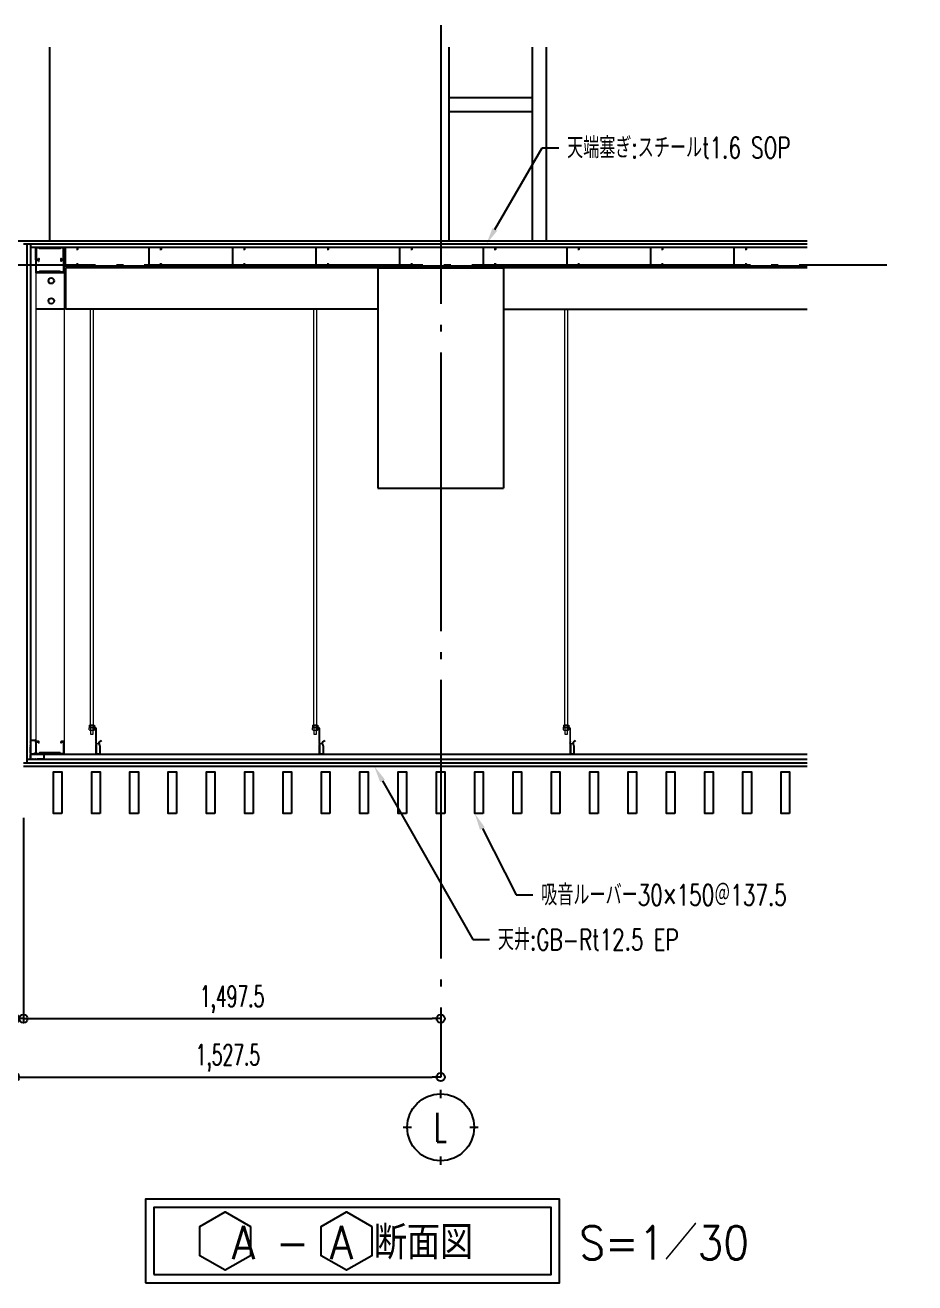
# Model space of a CAD drawing. Header units: millimetres. Extents: x -67913 to 128525, y -54442 to 63422.
# Drawn here: x -47434 to -44241, y -47344 to -42830 of the extents above; entities that cross this region are included whole.
import ezdxf
from ezdxf import colors
from ezdxf.entities.mleader import LeaderData, LeaderLine
from ezdxf.enums import TextEntityAlignment as Align
from ezdxf.math import Vec2, Vec3

# ---------------------------------------------------------------- set-up
doc = ezdxf.new("R2010")
doc.units = ezdxf.units.MM
doc.header["$LTSCALE"] = 500
doc.header["$PDMODE"] = 35
doc.linetypes.add('AXIS', pattern=[2.35, 2, -0.15, 0.05, -0.15])
doc.layers.get('0').update_dxf_attribs({"plot": 0})
for name, color, linetype in [('001Waku', 7, 'Continuous'), ('020KijnSn', 1, 'AXIS'), ('040KijunF', 7, 'Continuous'), ('150RcSee5', 4, 'Continuous'), ('180RcSp5', 8, 'Continuous'), ('190Moji5', 8, 'Continuous'), ('220Kabe9', 7, 'Continuous'), ('230Kaik', 7, 'Continuous'), ('240Stj9', 2, 'Continuous'), ('350Kigu', 4, 'Continuous'), ('詳細5', 6, 'Continuous')]:
    doc.layers.add(name, color=color, linetype=linetype)
doc.styles.add('Annotative', font='simplex.shx', dxfattribs={"width": 0.7, "bigfont": 'extfont2.shx'})
doc.styles.add('Dim', font='simplex.shx', dxfattribs={"width": 0.6, "bigfont": 'extfont2.shx'})
doc.styles.get("Standard").update_dxf_attribs({"font": 'simplex.shx', "width": 0.7, "bigfont": 'extfont2.shx'})
doc.dimstyles.new('PRO1-30', dxfattribs={"dimscale": 30, "dimtxt": 2.5, "dimasz": 1, "dimexe": 0.5, "dimexo": 0.5, "dimgap": 0.8, "dimtad": 1, "dimdec": 3, "dimdsep": 46, "dimlunit": 6, "dimtxsty": 'Dim', "dimblk": 'ORIGIN', "dimcen": 0, "dimadec": 3, "dimazin": 2, "dimtfac": 1, "dimtdec": 3, "dimtix": 1, "dimtmove": 2, "dimatfit": 3, "dimldrblk": 'ORIGIN', "dimfxl": 1, "dimarcsym": 0})

# ---------------------------------------------------------------- blocks, each defined once
blk = doc.blocks.new('通り芯記号')
at = {"layer": '040KijunF'}
for p, q in [((0, 3.5), (0, 4.5)), ((-4.5, 0), (-3.5, 0)), ((3.5, 0), (4.5, 0)), ((0, -4.5), (0, -3.5))]:
    blk.add_line(p, q, dxfattribs=at)
blk.add_circle((0, 0), 4, dxfattribs=at)
at = {"layer": '040KijunF', "width": 0.6}
blk.add_attdef('通り芯符号', text='', height=3.5, dxfattribs=at).set_placement((0, 0), align=Align.MIDDLE)
blk = doc.blocks.new('*U547')
at = {"color": 7, "linetype": 'ByBlock', "lineweight": -2}
blk.add_lwpolyline([(-27.5, 39), (-27.5, 44), (-32.5, 44), (-32.5, -1), (32.5, -1), (32.5, 44), (27.5, 44), (27.5, 39)], dxfattribs=at)
blk = doc.blocks.new('_Origin')
at = {"color": 0, "linetype": 'ByBlock', "lineweight": -2}
blk.add_line((0, 0), (-1, 0), dxfattribs=at)
blk.add_circle((0, 0), 0.5, dxfattribs=at)
blk = doc.blocks.new('*D569')
at = {"layer": '180RcSp5', "color": 0, "lineweight": -2, "transparency": 16777216}
for p, q in [((-47470.1, -45675.2), (-47470.1, -46620.8)), ((-47440.1, -46605.8), (-45972.6, -46605.8))]:
    blk.add_line(p, q, dxfattribs=at)
at = {"layer": 'Defpoints', "color": 0, "transparency": 16777216}
for p in [(-47470.1, -45660.2), (-45942.6, -46605.8), (-45942.6, -46605.8)]:
    blk.add_point(p, dxfattribs=at)
at = {"layer": '180RcSp5', "color": 0, "lineweight": -2, "transparency": 16777216, "xscale": 30, "yscale": 30, "zscale": 30, "rotation": 180}
blk.add_blockref('_Origin', (-47470.1, -46605.8), dxfattribs=at)
at = {"layer": '180RcSp5', "color": 0, "lineweight": -2, "transparency": 16777216, "xscale": 30, "yscale": 30, "zscale": 30}
blk.add_blockref('_Origin', (-45942.6, -46605.8), dxfattribs=at)
at = {"layer": '180RcSp5', "color": 0, "transparency": 16777216, "insert": (-46706.4, -46537.2), "char_height": 75, "attachment_point": 5, "style": 'Dim'}
blk.add_mtext('1,527.5', dxfattribs=at)
blk = doc.blocks.new('*D570')
at = {"layer": '180RcSp5', "color": 0, "lineweight": -2, "transparency": 16777216}
for p, q in [((-47440.1, -45675.2), (-47440.1, -46410.8)), ((-47410.1, -46395.8), (-45972.6, -46395.8))]:
    blk.add_line(p, q, dxfattribs=at)
at = {"layer": 'Defpoints', "color": 0, "transparency": 16777216}
for p in [(-47440.1, -45660.2), (-45942.6, -46395.8), (-45942.6, -46395.8)]:
    blk.add_point(p, dxfattribs=at)
at = {"layer": '180RcSp5', "color": 0, "lineweight": -2, "transparency": 16777216, "xscale": 30, "yscale": 30, "zscale": 30, "rotation": 180}
blk.add_blockref('_Origin', (-47440.1, -46395.8), dxfattribs=at)
at = {"layer": '180RcSp5', "color": 0, "lineweight": -2, "transparency": 16777216, "xscale": 30, "yscale": 30, "zscale": 30}
blk.add_blockref('_Origin', (-45942.6, -46395.8), dxfattribs=at)
at = {"layer": '180RcSp5', "color": 0, "transparency": 16777216, "insert": (-46691.4, -46327.2), "char_height": 75, "attachment_point": 5, "style": 'Dim'}
blk.add_mtext('1,497.5', dxfattribs=at)
blk = doc.blocks.new('*D571')
at = {"layer": '180RcSp5', "color": 0, "lineweight": -2, "transparency": 16777216}
for p, q in [((-47470.1, -45675.2), (-47470.1, -46410.8)), ((-47440.1, -45675.2), (-47440.1, -46410.8)), ((-47500.1, -46395.8), (-47530.1, -46395.8)), ((-47440.1, -46395.8), (-47470.1, -46395.8)), ((-47410.1, -46395.8), (-47380.1, -46395.8))]:
    blk.add_line(p, q, dxfattribs=at)
at = {"layer": 'Defpoints', "color": 0, "transparency": 16777216}
for p in [(-47470.1, -45660.2), (-47440.1, -45660.2), (-47470.1, -46395.8)]:
    blk.add_point(p, dxfattribs=at)
at = {"layer": '180RcSp5', "color": 0, "lineweight": -2, "transparency": 16777216, "xscale": 30, "yscale": 30, "zscale": 30}
blk.add_blockref('_Origin', (-47470.1, -46395.8), dxfattribs=at)
at = {"layer": '180RcSp5', "color": 0, "lineweight": -2, "transparency": 16777216, "xscale": 30, "yscale": 30, "zscale": 30, "rotation": 180}
blk.add_blockref('_Origin', (-47440.1, -46395.8), dxfattribs=at)
at = {"layer": '180RcSp5', "color": 0, "transparency": 16777216, "insert": (-47527.2, -46334.3), "char_height": 75, "attachment_point": 5, "style": 'Dim'}
blk.add_mtext('30', dxfattribs=at)

msp = doc.modelspace()

# ---------------------------------------------------------------- linework, layer by layer
at = {"layer": '001Waku', "ltscale": 0.008}
for points in [[(-47001.5113, -47344.0569), (-45516.5113, -47344.0569), (-45516.5113, -47044.0569), (-47001.5113, -47044.0569)], [(-46971.5113, -47314.0569), (-45546.5113, -47314.0569), (-45546.5113, -47074.0569), (-46971.5113, -47074.0569)], [(-46624.5695, -47141.5569), (-46624.5695, -47246.5569), (-46715.5021, -47299.0569), (-46806.4348, -47246.5569), (-46806.4348, -47141.5569), (-46715.5021, -47089.0569)], [(-46189.1616, -47141.5569), (-46189.1616, -47246.5569), (-46280.0942, -47299.0569), (-46371.0269, -47246.5569), (-46371.0269, -47141.5569), (-46280.0942, -47089.0569)]]:
    msp.add_lwpolyline(points, close=True, dxfattribs=at)
at = {"layer": '020KijnSn'}
for p, q in [((-45942.6433, -42830.2784), (-45942.6433, -46605.842)), ((-49356.1803, -43690.1659), (-44341.8246, -43690.1659))]:
    msp.add_line(p, q, dxfattribs=at)
at = {"layer": '150RcSee5'}
for p, q in [((-47288.1433, -43850.1659), (-47288.1433, -43700.1659)), ((-46167.6433, -43701.1659), (-47288.1433, -43701.1659)), ((-46167.6433, -43700.1659), (-46167.6433, -44492.2684)), ((-46167.6433, -43701.1659), (-45717.6433, -43701.1659)), ((-45717.6433, -43700.1659), (-45717.6433, -44492.2684)), ((-45717.6433, -43700.1659), (-44627.4677, -43700.1659)), ((-46167.6433, -43850.1659), (-47288.1433, -43850.1659)), ((-45717.6433, -43850.1659), (-44627.4677, -43850.1659)), ((-46167.6433, -44492.2684), (-45717.6433, -44492.2684))]:
    msp.add_line(p, q, dxfattribs=at)
at = {"layer": '220Kabe9'}
for p, q in [((-47440.1433, -43615.1659), (-44627.4677, -43615.1659)), ((-47440.1433, -45490.1659), (-44627.4677, -45490.1659))]:
    msp.add_line(p, q, dxfattribs=at)
at = {"layer": '220Kabe9', "color": 6}
for p, q in [((-47427.6433, -43615.1659), (-47427.6433, -45477.6659)), ((-47415.1433, -43615.1659), (-47415.1433, -45465.1659)), ((-47415.1433, -43627.6659), (-44627.4677, -43627.6659)), ((-44627.4677, -43694.6659), (-47290.1433, -43694.6659)), ((-47415.1433, -45446.1659), (-44627.4677, -45446.1659)), ((-47440.1433, -45477.6659), (-44627.4677, -45477.6659)), ((-47427.6433, -45465.1659), (-44627.4677, -45465.1659))]:
    msp.add_line(p, q, dxfattribs=at)
at = {"layer": '230Kaik', "color": 5}
for p, q in [((-47345.1433, -43605.1659), (-47345.1433, -42909.0402)), ((-45912.6433, -43605.1659), (-45912.6433, -42909.0402)), ((-45612.6433, -43605.1659), (-45612.6433, -42909.0402)), ((-45562.6433, -43605.1659), (-45562.6433, -42909.0402)), ((-45912.6433, -43090.1659), (-45612.6433, -43090.1659)), ((-45912.6433, -43140.1659), (-45612.6433, -43140.1659)), ((-44627.4677, -43605.1659), (-48431.8938, -43605.1659))]:
    msp.add_line(p, q, dxfattribs=at)
at = {"layer": '350Kigu', "color": 7}
for points in [[(-47302.6433, -45660.1659), (-47332.6433, -45660.1659), (-47332.6433, -45510.1659), (-47302.6433, -45510.1659)], [(-47165.1433, -45660.1659), (-47195.1433, -45660.1659), (-47195.1433, -45510.1659), (-47165.1433, -45510.1659)], [(-47027.6433, -45660.1659), (-47057.6433, -45660.1659), (-47057.6433, -45510.1659), (-47027.6433, -45510.1659)], [(-46890.1433, -45660.1659), (-46920.1433, -45660.1659), (-46920.1433, -45510.1659), (-46890.1433, -45510.1659)], [(-46752.6433, -45660.1659), (-46782.6433, -45660.1659), (-46782.6433, -45510.1659), (-46752.6433, -45510.1659)], [(-46615.1433, -45660.1659), (-46645.1433, -45660.1659), (-46645.1433, -45510.1659), (-46615.1433, -45510.1659)], [(-46477.6433, -45660.1659), (-46507.6433, -45660.1659), (-46507.6433, -45510.1659), (-46477.6433, -45510.1659)], [(-46340.1433, -45660.1659), (-46370.1433, -45660.1659), (-46370.1433, -45510.1659), (-46340.1433, -45510.1659)], [(-46202.6433, -45660.1659), (-46232.6433, -45660.1659), (-46232.6433, -45510.1659), (-46202.6433, -45510.1659)], [(-46065.1433, -45660.1659), (-46095.1433, -45660.1659), (-46095.1433, -45510.1659), (-46065.1433, -45510.1659)], [(-45927.6433, -45660.1659), (-45957.6433, -45660.1659), (-45957.6433, -45510.1659), (-45927.6433, -45510.1659)], [(-45790.1433, -45660.1659), (-45820.1433, -45660.1659), (-45820.1433, -45510.1659), (-45790.1433, -45510.1659)], [(-45652.6433, -45660.1659), (-45682.6433, -45660.1659), (-45682.6433, -45510.1659), (-45652.6433, -45510.1659)], [(-45515.1433, -45660.1659), (-45545.1433, -45660.1659), (-45545.1433, -45510.1659), (-45515.1433, -45510.1659)], [(-45377.6433, -45660.1659), (-45407.6433, -45660.1659), (-45407.6433, -45510.1659), (-45377.6433, -45510.1659)], [(-45240.1433, -45660.1659), (-45270.1433, -45660.1659), (-45270.1433, -45510.1659), (-45240.1433, -45510.1659)], [(-45102.6433, -45660.1659), (-45132.6433, -45660.1659), (-45132.6433, -45510.1659), (-45102.6433, -45510.1659)], [(-44965.1433, -45660.1659), (-44995.1433, -45660.1659), (-44995.1433, -45510.1659), (-44965.1433, -45510.1659)], [(-44827.6433, -45660.1659), (-44857.6433, -45660.1659), (-44857.6433, -45510.1659), (-44827.6433, -45510.1659)], [(-44690.1433, -45660.1659), (-44720.1433, -45660.1659), (-44720.1433, -45510.1659), (-44690.1433, -45510.1659)]]:
    msp.add_lwpolyline(points, close=True, dxfattribs=at)
at = {"layer": '詳細5'}
for p, q in [((-47396.1433, -43717.6666), (-47290.143, -43717.6666)), ((-47290.143, -43850.1659), (-47396.1433, -43850.1659))]:
    msp.add_line(p, q, dxfattribs=at)
at = {"layer": '詳細5', "lineweight": 13}
for p, q in [((-47198.8934, -45342.1659), (-47198.8934, -43850.1659)), ((-47189.3934, -43850.1659), (-47189.3934, -45342.1659)), ((-46397.3933, -45342.1659), (-46397.3933, -43850.1659)), ((-46387.8933, -43850.1659), (-46387.8933, -45342.1659)), ((-45497.3933, -45342.1659), (-45497.3933, -43850.1659)), ((-45487.8933, -43850.1659), (-45487.8933, -45342.1659)), ((-47204.1434, -45350.1659), (-47204.1434, -45352.1659)), ((-47182.6434, -45350.1659), (-47204.1434, -45350.1659)), ((-47182.6434, -45352.1659), (-47204.1434, -45352.1659)), ((-47203.6434, -45342.9809), (-47202.2319, -45342.1659)), ((-47203.6434, -45342.9809), (-47203.6434, -45350.1659)), ((-47203.6434, -45359.3509), (-47203.6434, -45352.1659)), ((-47203.6434, -45359.3509), (-47202.2319, -45360.1659)), ((-47202.2319, -45342.1659), (-47186.055, -45342.1659)), ((-47202.2319, -45360.1659), (-47186.055, -45360.1659)), ((-47198.8934, -45350.1659), (-47198.8934, -45342.9809)), ((-47198.8934, -45352.1659), (-47198.8934, -45359.3509)), ((-47198.8934, -45360.1659), (-47198.8934, -45375.1659)), ((-47189.3934, -45342.9809), (-47189.3934, -45350.1659)), ((-47189.3934, -45359.3509), (-47189.3934, -45352.1659)), ((-47189.3934, -45375.1659), (-47189.3934, -45360.1659)), ((-47186.055, -45342.1659), (-47184.6434, -45342.9809)), ((-47186.055, -45360.1659), (-47184.6434, -45359.3509)), ((-47184.6434, -45342.9809), (-47184.6434, -45350.1659)), ((-47184.6434, -45359.3509), (-47184.6434, -45352.1659)), ((-47181.1434, -45353.6659), (-47181.1434, -45399.6659)), ((-47179.1434, -45353.6659), (-47179.1434, -45399.6659)), ((-46402.6433, -45350.1659), (-46402.6433, -45352.1659)), ((-46381.1433, -45350.1659), (-46402.6433, -45350.1659)), ((-46381.1433, -45352.1659), (-46402.6433, -45352.1659)), ((-46402.1433, -45342.9809), (-46400.7317, -45342.1659)), ((-46402.1433, -45342.9809), (-46402.1433, -45350.1659)), ((-46402.1433, -45359.3509), (-46402.1433, -45352.1659)), ((-46402.1433, -45359.3509), (-46400.7317, -45360.1659)), ((-46400.7317, -45342.1659), (-46384.5549, -45342.1659)), ((-46400.7317, -45360.1659), (-46384.5549, -45360.1659)), ((-46397.3933, -45350.1659), (-46397.3933, -45342.9809)), ((-46397.3933, -45352.1659), (-46397.3933, -45359.3509)), ((-46397.3933, -45360.1659), (-46397.3933, -45375.1659)), ((-46387.8933, -45342.9809), (-46387.8933, -45350.1659)), ((-46387.8933, -45359.3509), (-46387.8933, -45352.1659)), ((-46387.8933, -45375.1659), (-46387.8933, -45360.1659)), ((-46384.5549, -45342.1659), (-46383.1433, -45342.9809)), ((-46384.5549, -45360.1659), (-46383.1433, -45359.3509)), ((-46383.1433, -45342.9809), (-46383.1433, -45350.1659)), ((-46383.1433, -45359.3509), (-46383.1433, -45352.1659)), ((-46379.6433, -45353.6659), (-46379.6433, -45399.6659)), ((-46377.6433, -45353.6659), (-46377.6433, -45399.6659)), ((-45502.6433, -45350.1659), (-45502.6433, -45352.1659)), ((-45481.1433, -45350.1659), (-45502.6433, -45350.1659)), ((-45481.1433, -45352.1659), (-45502.6433, -45352.1659)), ((-45502.1433, -45342.9809), (-45500.7317, -45342.1659)), ((-45502.1433, -45342.9809), (-45502.1433, -45350.1659)), ((-45502.1433, -45359.3509), (-45502.1433, -45352.1659)), ((-45502.1433, -45359.3509), (-45500.7317, -45360.1659)), ((-45500.7317, -45342.1659), (-45484.5549, -45342.1659)), ((-45500.7317, -45360.1659), (-45484.5549, -45360.1659)), ((-45497.3933, -45350.1659), (-45497.3933, -45342.9809)), ((-45497.3933, -45352.1659), (-45497.3933, -45359.3509)), ((-45497.3933, -45360.1659), (-45497.3933, -45375.1659)), ((-45487.8933, -45342.9809), (-45487.8933, -45350.1659)), ((-45487.8933, -45359.3509), (-45487.8933, -45352.1659)), ((-45487.8933, -45375.1659), (-45487.8933, -45360.1659)), ((-45484.5549, -45342.1659), (-45483.1433, -45342.9809)), ((-45484.5549, -45360.1659), (-45483.1433, -45359.3509)), ((-45483.1433, -45342.9809), (-45483.1433, -45350.1659)), ((-45483.1433, -45359.3509), (-45483.1433, -45352.1659)), ((-45479.6433, -45353.6659), (-45479.6433, -45399.6659)), ((-45477.6433, -45353.6659), (-45477.6433, -45399.6659)), ((-47198.8934, -45375.1659), (-47189.3934, -45375.1659)), ((-47169.1434, -45408.1659), (-47171.1434, -45408.1659)), ((-47161.5734, -45398.1501), (-47167.9561, -45402.2953)), ((-47160.1276, -45399.5959), (-47166.8668, -45403.9726)), ((-47161.5734, -45398.1501), (-47160.1276, -45399.5959)), ((-46397.3933, -45375.1659), (-46387.8933, -45375.1659)), ((-46367.6433, -45408.1659), (-46369.6433, -45408.1659)), ((-46360.0733, -45398.1501), (-46366.4559, -45402.2953)), ((-46358.6275, -45399.5959), (-46365.3666, -45403.9726)), ((-46360.0733, -45398.1501), (-46358.6275, -45399.5959)), ((-45497.3933, -45375.1659), (-45487.8933, -45375.1659)), ((-45467.6433, -45408.1659), (-45469.6433, -45408.1659)), ((-45460.0733, -45398.1501), (-45466.4559, -45402.2953)), ((-45458.6275, -45399.5959), (-45465.3666, -45403.9726)), ((-45460.0733, -45398.1501), (-45458.6275, -45399.5959)), ((-47181.1434, -45412.6659), (-47181.1434, -45444.1659)), ((-47179.1434, -45412.6659), (-47179.1434, -45444.1659)), ((-47177.5434, -45409.7659), (-47177.5434, -45444.5659)), ((-47169.0579, -45409.7659), (-47177.5434, -45409.7659)), ((-47177.5434, -45444.5659), (-47167.1434, -45444.5659)), ((-47167.6434, -45446.1659), (-47177.1434, -45446.1659)), ((-47177.1434, -45448.1659), (-47167.6434, -45448.1659)), ((-47167.1434, -45444.5659), (-47167.1434, -45446.1024)), ((-47165.6434, -45444.1659), (-47165.6434, -45423.6659)), ((-47163.6434, -45444.1659), (-47163.6434, -45423.6659)), ((-46379.6433, -45412.6659), (-46379.6433, -45444.1659)), ((-46377.6433, -45412.6659), (-46377.6433, -45444.1659)), ((-46376.0433, -45409.7659), (-46376.0433, -45444.5659)), ((-46367.5578, -45409.7659), (-46376.0433, -45409.7659)), ((-46376.0433, -45444.5659), (-46365.6433, -45444.5659)), ((-46366.1433, -45446.1659), (-46375.6433, -45446.1659)), ((-46375.6433, -45448.1659), (-46366.1433, -45448.1659)), ((-46365.6433, -45444.5659), (-46365.6433, -45446.1024)), ((-46364.1433, -45444.1659), (-46364.1433, -45423.6659)), ((-46362.1433, -45444.1659), (-46362.1433, -45423.6659)), ((-45479.6433, -45412.6659), (-45479.6433, -45444.1659)), ((-45477.6433, -45412.6659), (-45477.6433, -45444.1659)), ((-45476.0433, -45409.7659), (-45476.0433, -45444.5659)), ((-45467.5578, -45409.7659), (-45476.0433, -45409.7659)), ((-45476.0433, -45444.5659), (-45465.6433, -45444.5659)), ((-45466.1433, -45446.1659), (-45475.6433, -45446.1659)), ((-45475.6433, -45448.1659), (-45466.1433, -45448.1659)), ((-45465.6433, -45444.5659), (-45465.6433, -45446.1024)), ((-45464.1433, -45444.1659), (-45464.1433, -45423.6659)), ((-45462.1433, -45444.1659), (-45462.1433, -45423.6659))]:
    msp.add_line(p, q, dxfattribs=at)
at = {"layer": '詳細5', "linetype": 'Continuous'}
for p, q in [((-47415.1434, -45399.1659), (-47415.1434, -45402.1059)), ((-47415.0804, -45402.3099), (-47414.7544, -45402.9619)), ((-47414.7224, -45403.4199), (-47415.0804, -45404.4949)), ((-47415.0804, -45404.8739), (-47414.7064, -45405.9939)), ((-47414.7064, -45406.3739), (-47415.0804, -45407.4939)), ((-47415.0804, -45407.8739), (-47414.7064, -45408.9939)), ((-47414.6434, -45399.1659), (-47414.6434, -45402.0419)), ((-47414.5804, -45402.3099), (-47414.2544, -45402.9619)), ((-47414.2214, -45403.4199), (-47414.5804, -45404.4939)), ((-47414.5804, -45404.8739), (-47414.2064, -45405.9939)), ((-47414.2064, -45406.3739), (-47414.5804, -45407.4939)), ((-47414.5804, -45407.8739), (-47414.2064, -45408.9939)), ((-47412.1434, -45396.1659), (-47397.6434, -45396.1659)), ((-47412.1434, -45396.6659), (-47397.6434, -45396.6659)), ((-47397.6434, -45399.6659), (-47399.1434, -45399.6659)), ((-47399.1434, -45399.6659), (-47399.1434, -45400.1659)), ((-47399.1434, -45400.1659), (-47397.6434, -45400.1659)), ((-47396.6434, -45397.6659), (-47396.6434, -45398.6659)), ((-47415.1434, -45416.3259), (-47415.1434, -45420.0239)), ((-47415.1434, -45426.0059), (-47415.1434, -45422.3079)), ((-47415.1434, -45443.1659), (-47415.1434, -45440.2259)), ((-47415.1434, -45462.1659), (-47415.1434, -45447.6659)), ((-47414.7064, -45409.3739), (-47415.0804, -45410.4939)), ((-47415.0804, -45410.8739), (-47414.7064, -45411.9939)), ((-47414.7064, -45412.3739), (-47415.0804, -45413.4939)), ((-47415.0804, -45413.8739), (-47414.7224, -45414.9479)), ((-47414.7544, -45415.4059), (-47415.0804, -45416.0579)), ((-47415.0804, -45420.2919), (-47414.7774, -45420.8979)), ((-47415.0804, -45422.0399), (-47414.7774, -45421.4339)), ((-47414.7544, -45426.9259), (-47415.0804, -45426.2739)), ((-47415.0804, -45428.4579), (-47414.7224, -45427.3839)), ((-47414.7064, -45429.9579), (-47415.0804, -45428.8379)), ((-47415.0804, -45431.4579), (-47414.7064, -45430.3379)), ((-47414.7064, -45432.9579), (-47415.0804, -45431.8379)), ((-47415.0804, -45434.4579), (-47414.7064, -45433.3379)), ((-47414.7064, -45435.9579), (-47415.0804, -45434.8379)), ((-47415.0804, -45437.4579), (-47414.7064, -45436.3379)), ((-47414.7224, -45438.9119), (-47415.0804, -45437.8369)), ((-47415.0804, -45440.0219), (-47414.7544, -45439.3699)), ((-47414.6434, -45416.3259), (-47414.6434, -45420.0239)), ((-47414.6434, -45426.0059), (-47414.6434, -45422.3079)), ((-47414.6434, -45443.1659), (-47414.6434, -45440.2899)), ((-47414.6434, -45462.1659), (-47414.6434, -45447.6659)), ((-47414.2064, -45409.3739), (-47414.5804, -45410.4939)), ((-47414.5804, -45410.8739), (-47414.2064, -45411.9939)), ((-47414.2064, -45412.3739), (-47414.5804, -45413.4939)), ((-47414.5804, -45413.8739), (-47414.2224, -45414.9479)), ((-47414.2544, -45415.4059), (-47414.5804, -45416.0579)), ((-47414.5804, -45420.2919), (-47414.2774, -45420.8979)), ((-47414.5804, -45422.0399), (-47414.2774, -45421.4339)), ((-47414.2544, -45426.9259), (-47414.5804, -45426.2739)), ((-47414.5804, -45428.4579), (-47414.2224, -45427.3839)), ((-47414.2064, -45429.9579), (-47414.5804, -45428.8379)), ((-47414.5804, -45431.4579), (-47414.2064, -45430.3379)), ((-47414.2064, -45432.9579), (-47414.5804, -45431.8379)), ((-47414.5804, -45434.4579), (-47414.2064, -45433.3379)), ((-47414.2064, -45435.9579), (-47414.5804, -45434.8379)), ((-47414.5804, -45437.4579), (-47414.2064, -45436.3379)), ((-47414.2214, -45438.9119), (-47414.5804, -45437.8379)), ((-47414.5804, -45440.0219), (-47414.2544, -45439.3699)), ((-47413.6434, -45446.6659), (-47412.6434, -45446.6659)), ((-47412.1434, -45445.6659), (-47397.6434, -45445.6659)), ((-47412.1434, -45446.1659), (-47397.6434, -45446.1659)), ((-47411.6434, -45447.6659), (-47411.6434, -45449.1659)), ((-47411.6434, -45449.1659), (-47411.1434, -45449.1659)), ((-47411.1434, -45449.1659), (-47411.1434, -45447.6659)), ((-47399.1434, -45442.6659), (-47399.1434, -45442.1659)), ((-47399.1434, -45442.1659), (-47397.6434, -45442.1659)), ((-47397.6434, -45442.6659), (-47399.1434, -45442.6659)), ((-47396.6434, -45444.6659), (-47396.6434, -45443.6659)), ((-47369.1434, -45449.1659), (-47369.1434, -45447.6659)), ((-47368.6434, -45449.1659), (-47369.1434, -45449.1659)), ((-47368.6434, -45447.6659), (-47368.6434, -45449.1659)), ((-47366.6434, -45446.6659), (-47367.6434, -45446.6659)), ((-47365.6434, -45462.1659), (-47365.6434, -45447.6659)), ((-47365.1434, -45462.1659), (-47365.1434, -45447.6659)), ((-47412.1434, -45464.6659), (-47409.2674, -45464.6659)), ((-47412.1434, -45465.1659), (-47409.2034, -45465.1659)), ((-47408.9994, -45464.6029), (-47408.3474, -45464.2769)), ((-47408.9994, -45465.1029), (-47408.3474, -45464.7769)), ((-47407.8894, -45464.2439), (-47406.8154, -45464.6029)), ((-47407.8894, -45464.7449), (-47406.8144, -45465.1029)), ((-47406.4354, -45464.6029), (-47405.3154, -45464.2289)), ((-47406.4354, -45465.1029), (-47405.3154, -45464.7289)), ((-47404.9354, -45464.2289), (-47403.8154, -45464.6029)), ((-47404.9354, -45464.7289), (-47403.8154, -45465.1029)), ((-47403.4354, -45464.6029), (-47402.3154, -45464.2289)), ((-47403.4354, -45465.1029), (-47402.3154, -45464.7289)), ((-47401.9354, -45464.2289), (-47400.8154, -45464.6029)), ((-47401.9354, -45464.7289), (-47400.8154, -45465.1029)), ((-47400.4354, -45464.6029), (-47399.3154, -45464.2289)), ((-47400.4354, -45465.1029), (-47399.3154, -45464.7289)), ((-47398.9354, -45464.2289), (-47397.8154, -45464.6029)), ((-47398.9354, -45464.7289), (-47397.8154, -45465.1029)), ((-47397.4354, -45464.6029), (-47396.3614, -45464.2449)), ((-47397.4354, -45465.1029), (-47396.3614, -45464.7449)), ((-47395.9034, -45464.2769), (-47395.2514, -45464.6029)), ((-47395.9034, -45464.7769), (-47395.2514, -45465.1029)), ((-47394.9834, -45464.6659), (-47391.2854, -45464.6659)), ((-47394.9834, -45465.1659), (-47391.2854, -45465.1659)), ((-47391.0174, -45464.6029), (-47390.4114, -45464.2999)), ((-47391.0174, -45465.1029), (-47390.4114, -45464.7999)), ((-47389.2694, -45464.6029), (-47389.8754, -45464.2999)), ((-47389.2694, -45465.1029), (-47389.8754, -45464.7999)), ((-47385.3034, -45464.6659), (-47389.0014, -45464.6659)), ((-47385.3034, -45465.1659), (-47389.0014, -45465.1659)), ((-47384.3834, -45464.2769), (-47385.0354, -45464.6029)), ((-47384.3834, -45464.7769), (-47385.0354, -45465.1029)), ((-47382.8514, -45464.6029), (-47383.9254, -45464.2449)), ((-47382.8514, -45465.1029), (-47383.9254, -45464.7449)), ((-47381.3514, -45464.2289), (-47382.4714, -45464.6029)), ((-47381.3514, -45464.7289), (-47382.4714, -45465.1029)), ((-47379.8514, -45464.6029), (-47380.9714, -45464.2289)), ((-47379.8514, -45465.1029), (-47380.9714, -45464.7289)), ((-47378.3514, -45464.2289), (-47379.4714, -45464.6029)), ((-47378.3514, -45464.7289), (-47379.4714, -45465.1029)), ((-47376.8514, -45464.6029), (-47377.9714, -45464.2289)), ((-47376.8514, -45465.1029), (-47377.9714, -45464.7289)), ((-47375.3514, -45464.2289), (-47376.4714, -45464.6029)), ((-47375.3514, -45464.7289), (-47376.4714, -45465.1029)), ((-47373.8514, -45464.6029), (-47374.9714, -45464.2289)), ((-47373.8514, -45465.1029), (-47374.9714, -45464.7289)), ((-47372.3974, -45464.7449), (-47373.4724, -45465.1029)), ((-47372.3974, -45464.2439), (-47373.4714, -45464.6029)), ((-47371.2874, -45464.6029), (-47371.9394, -45464.2769)), ((-47371.2874, -45465.1029), (-47371.9394, -45464.7769)), ((-47368.1434, -45465.1659), (-47371.0834, -45465.1659)), ((-47368.1434, -45464.6659), (-47371.0194, -45464.6659))]:
    msp.add_line(p, q, dxfattribs=at)
at = {"layer": '詳細5', "lineweight": 13}
for points in [[(-47396.1434, -43627.6666), (-47396.1434, -45446.1659)], [(-47294.1434, -43627.6659), (-47294.1434, -45446.1659)]]:
    msp.add_lwpolyline(points, dxfattribs=at)
at = {"layer": '詳細5'}
for points in [[(-47385.9434, -43667.6666), (-47385.1434, -43667.6666), (-47385.1434, -43672.1666, -0.414213562), (-47385.6434, -43672.6666), (-47395.1434, -43672.6666), (-47395.1434, -43627.6666), (-47385.3505, -43627.6666, -0.198912367), (-47384.997, -43627.813), (-47382.2899, -43630.5201, 0.198912367), (-47381.9363, -43630.6666), (-47308.3505, -43630.6666, 0.198912367), (-47307.997, -43630.5201), (-47305.2899, -43627.813, -0.198912367), (-47304.9363, -43627.6666), (-47295.1434, -43627.6666), (-47295.1434, -43672.6666), (-47304.6434, -43672.6666, -0.414213562), (-47305.1434, -43672.1666), (-47305.1434, -43667.6666), (-47304.3434, -43667.6666), (-47304.3434, -43671.3666, 0.414213562), (-47303.8434, -43671.8666), (-47296.4434, -43671.8666, 0.414213562), (-47295.9434, -43671.3666), (-47295.9434, -43628.9666, 0.414213562), (-47296.4434, -43628.4666), (-47304.605, -43628.4666, 0.198912367), (-47304.9585, -43628.613), (-47307.6656, -43631.3201, -0.198912367), (-47308.0192, -43631.4666), (-47382.2677, -43631.4666, -0.198912367), (-47382.6213, -43631.3201), (-47385.3284, -43628.613, 0.198912367), (-47385.6819, -43628.4666), (-47393.8434, -43628.4666, 0.414213562), (-47394.3434, -43628.9666), (-47394.3434, -43671.3666, 0.414213562), (-47393.8434, -43671.8666), (-47386.4434, -43671.8666, 0.414213562), (-47385.9434, -43671.3666), (-47385.9434, -43667.6666)], [(-47385.9434, -43677.6666), (-47385.1434, -43677.6666), (-47385.1434, -43673.1666, 0.414213562), (-47385.6434, -43672.6666), (-47395.1434, -43672.6666), (-47395.1434, -43717.6666), (-47385.3505, -43717.6666, 0.198912367), (-47384.997, -43717.5201), (-47382.2899, -43714.813, -0.198912367), (-47381.9363, -43714.6666), (-47308.3505, -43714.6666, -0.198912367), (-47307.997, -43714.813), (-47305.2899, -43717.5201, 0.198912367), (-47304.9363, -43717.6666), (-47295.1434, -43717.6666), (-47295.1434, -43672.6666), (-47304.6434, -43672.6666, 0.414213562), (-47305.1434, -43673.1666), (-47305.1434, -43677.6666), (-47304.3434, -43677.6666), (-47304.3434, -43673.9666, -0.414213562), (-47303.8434, -43673.4666), (-47296.4434, -43673.4666, -0.414213562), (-47295.9434, -43673.9666), (-47295.9434, -43716.3666, -0.414213562), (-47296.4434, -43716.8666), (-47304.605, -43716.8666, -0.198912367), (-47304.9585, -43716.7201), (-47307.6656, -43714.013, 0.198912367), (-47308.0192, -43713.8666), (-47382.2677, -43713.8666, 0.198912367), (-47382.6213, -43714.013), (-47385.3284, -43716.7201, -0.198912367), (-47385.6819, -43716.8666), (-47393.8434, -43716.8666, -0.414213562), (-47394.3434, -43716.3666), (-47394.3434, -43673.9666, -0.414213562), (-47393.8434, -43673.4666), (-47386.4434, -43673.4666, -0.414213562), (-47385.9434, -43673.9666), (-47385.9434, -43677.6666)], [(-47385.9434, -45406.1659), (-47385.1434, -45406.1659), (-47385.1434, -45401.6659, 0.414213562), (-47385.6434, -45401.1659), (-47395.1434, -45401.1659), (-47395.1434, -45446.1659), (-47385.3505, -45446.1659, 0.198912367), (-47384.997, -45446.0195), (-47382.2899, -45443.3124, -0.198912367), (-47381.9363, -45443.1659), (-47308.3505, -45443.1659, -0.198912367), (-47307.997, -45443.3124), (-47305.2899, -45446.0195, 0.198912367), (-47304.9363, -45446.1659), (-47295.1434, -45446.1659), (-47295.1434, -45401.1659), (-47304.6434, -45401.1659, 0.414213562), (-47305.1434, -45401.6659), (-47305.1434, -45406.1659), (-47304.3434, -45406.1659), (-47304.3434, -45402.4659, -0.414213562), (-47303.8434, -45401.9659), (-47296.4434, -45401.9659, -0.414213562), (-47295.9434, -45402.4659), (-47295.9434, -45444.8659, -0.414213562), (-47296.4434, -45445.3659), (-47304.605, -45445.3659, -0.198912367), (-47304.9585, -45445.2195), (-47307.6656, -45442.5124, 0.198912367), (-47308.0192, -45442.3659), (-47382.2677, -45442.3659, 0.198912367), (-47382.6213, -45442.5124), (-47385.3284, -45445.2195, -0.198912367), (-47385.6819, -45445.3659), (-47393.8434, -45445.3659, -0.414213562), (-47394.3434, -45444.8659), (-47394.3434, -45402.4659, -0.414213562), (-47393.8434, -45401.9659), (-47386.4434, -45401.9659, -0.414213562), (-47385.9434, -45402.4659), (-47385.9434, -45406.1659)]]:
    msp.add_lwpolyline(points, format="xyb", dxfattribs=at)
for centre in [(-47340.143, -43747.6666), (-47340.143, -43820.1659)]:
    msp.add_circle(centre, 10, dxfattribs=at)
at = {"layer": '詳細5', "lineweight": 13}
for centre, radius, start, end in [((-47201.1848, -45345.7946), 3.6287, 50.842055, 90), ((-47201.1848, -45356.5372), 3.6287, 270, 309.157945), ((-47194.1434, -45356.4159), 14.25, 70.528779, 109.471221), ((-47194.1434, -45345.9159), 14.25, 250.528779, 289.471221), ((-47187.1021, -45345.7946), 3.6287, 90, 129.157945), ((-47187.1021, -45356.5372), 3.6287, 230.842055, 270), ((-47187.1856, -45358.208), 7.2695, 33.782171, 56.217829), ((-47182.6434, -45353.6659), 3.5, 0, 90), ((-47182.6434, -45353.6659), 1.5, 0, 90), ((-46399.6846, -45345.7946), 3.6287, 50.842055, 90), ((-46399.6846, -45356.5372), 3.6287, 270, 309.157945), ((-46392.6433, -45356.4159), 14.25, 70.528779, 109.471221), ((-46392.6433, -45345.9159), 14.25, 250.528779, 289.471221), ((-46385.6019, -45345.7946), 3.6287, 90, 129.157945), ((-46385.6019, -45356.5372), 3.6287, 230.842055, 270), ((-46385.6854, -45358.208), 7.2695, 33.782171, 56.217829), ((-46381.1433, -45353.6659), 3.5, 0, 90), ((-46381.1433, -45353.6659), 1.5, 0, 90), ((-45499.6846, -45345.7946), 3.6287, 50.842055, 90), ((-45499.6846, -45356.5372), 3.6287, 270, 309.157945), ((-45492.6433, -45356.4159), 14.25, 70.528779, 109.471221), ((-45492.6433, -45345.9159), 14.25, 250.528779, 289.471221), ((-45485.6019, -45345.7946), 3.6287, 90, 129.157945), ((-45485.6019, -45356.5372), 3.6287, 230.842055, 270), ((-45485.6854, -45358.208), 7.2695, 33.782171, 56.217829), ((-45481.1433, -45353.6659), 3.5, 0, 90), ((-45481.1433, -45353.6659), 1.5, 0, 90), ((-47164.7828, -45397.4917), 16.5045, 187.569833, 201.456527), ((-47186.847, -45406.1659), 7.2035, 338.526895, 21.473105), ((-47162.7828, -45397.4917), 16.5045, 187.569833, 201.456527), ((-47184.847, -45406.1659), 7.2035, 338.526895, 21.473105), ((-47164.1434, -45408.1659), 7, 123.001744, 180), ((-47195.6434, -45423.6659), 30, 0, 31.108923), ((-47164.1434, -45408.1659), 5, 123.001745, 180), ((-47164.5097, -45406.6152), 3.5, 123.053365, 206.29589), ((-47195.6434, -45423.6659), 32, 0, 28.971532), ((-46363.2826, -45397.4917), 16.5045, 187.569833, 201.456527), ((-46385.3468, -45406.1659), 7.2035, 338.526895, 21.473105), ((-46361.2826, -45397.4917), 16.5045, 187.569833, 201.456527), ((-46383.3468, -45406.1659), 7.2035, 338.526895, 21.473105), ((-46362.6433, -45408.1659), 7, 123.001744, 180), ((-46394.1433, -45423.6659), 30, 0, 31.108923), ((-46362.6433, -45408.1659), 5, 123.001745, 180), ((-46363.0095, -45406.6152), 3.5, 123.053365, 206.29589), ((-46394.1433, -45423.6659), 32, 0, 28.971532), ((-45463.2826, -45397.4917), 16.5045, 187.569833, 201.456527), ((-45485.3468, -45406.1659), 7.2035, 338.526895, 21.473105), ((-45461.2826, -45397.4917), 16.5045, 187.569833, 201.456527), ((-45483.3468, -45406.1659), 7.2035, 338.526895, 21.473105), ((-45462.6433, -45408.1659), 7, 123.001744, 180), ((-45494.1433, -45423.6659), 30, 0, 31.108923), ((-45462.6433, -45408.1659), 5, 123.001745, 180), ((-45463.0095, -45406.6152), 3.5, 123.053365, 206.29589), ((-45494.1433, -45423.6659), 32, 0, 28.971532), ((-47164.7828, -45414.8401), 16.5045, 158.543473, 172.430167), ((-47177.1434, -45444.1659), 4, 180, 270), ((-47162.7828, -45414.8401), 16.5045, 158.543473, 172.430167), ((-47177.1434, -45444.1659), 2, 180, 270), ((-47167.6434, -45444.1659), 2, 270, 0), ((-47167.6434, -45444.1659), 4, 270, 0), ((-46363.2826, -45414.8401), 16.5045, 158.543473, 172.430167), ((-46375.6433, -45444.1659), 4, 180, 270), ((-46361.2826, -45414.8401), 16.5045, 158.543473, 172.430167), ((-46375.6433, -45444.1659), 2, 180, 270), ((-46366.1433, -45444.1659), 2, 270, 0), ((-46366.1433, -45444.1659), 4, 270, 0), ((-45463.2826, -45414.8401), 16.5045, 158.543473, 172.430167), ((-45475.6433, -45444.1659), 4, 180, 270), ((-45461.2826, -45414.8401), 16.5045, 158.543473, 172.430167), ((-45475.6433, -45444.1659), 2, 180, 270), ((-45466.1433, -45444.1659), 2, 270, 0), ((-45466.1433, -45444.1659), 4, 270, 0)]:
    msp.add_arc(centre, radius, start, end, dxfattribs=at)
at = {"layer": '詳細5', "linetype": 'Continuous'}
for centre, radius, start, end in [((-47412.1434, -45399.1659), 3, 90, 180), ((-47414.5434, -45402.0419), 0.6, 180, 206.522354), ((-47414.5114, -45404.6839), 0.6, 161.625488, 198.465149), ((-47414.5114, -45407.6839), 0.6, 161.534851, 198.465149), ((-47415.2914, -45403.2299), 0.6, 341.534851, 26.522358), ((-47415.2754, -45406.1839), 0.6, 341.534851, 18.465149), ((-47412.1434, -45399.1659), 2.5, 90, 180), ((-47414.0434, -45402.0419), 0.6, 180, 206.522354), ((-47414.0114, -45407.6839), 0.6, 161.534851, 198.465149), ((-47414.0104, -45404.6839), 0.6, 161.565063, 198.434952), ((-47414.7914, -45403.2299), 0.6, 341.565048, 26.522358), ((-47414.7754, -45406.1839), 0.6, 341.534851, 18.465149), ((-47397.6434, -45397.6659), 1.5, 0, 90), ((-47397.6434, -45397.6659), 1, 0, 90), ((-47397.6434, -45398.6659), 1, 270, 0), ((-47397.6434, -45398.6659), 1.5, 270, 0), ((-47414.5434, -45416.3259), 0.6, 153.477631, 180), ((-47414.5434, -45420.0239), 0.6, 180, 206.522354), ((-47414.5434, -45422.3079), 0.6, 153.477631, 180), ((-47414.5434, -45426.0059), 0.6, 180, 206.522354), ((-47414.5434, -45440.2899), 0.6, 153.477631, 180), ((-47412.1434, -45443.1659), 3, 180, 270), ((-47413.6434, -45447.6659), 1.5, 90, 180), ((-47414.5114, -45410.6839), 0.6, 161.534851, 198.465149), ((-47414.5114, -45413.6839), 0.6, 161.534851, 198.465149), ((-47414.5114, -45428.6479), 0.6, 161.534851, 198.465149), ((-47414.5114, -45431.6479), 0.6, 161.534851, 198.465149), ((-47414.5114, -45434.6479), 0.6, 161.534851, 198.465149), ((-47414.5114, -45437.6479), 0.6, 161.534851, 198.374512), ((-47415.3144, -45421.1659), 0.6, 333.477646, 26.522358), ((-47415.2914, -45415.1379), 0.6, 333.477646, 18.465149), ((-47415.2914, -45427.1939), 0.6, 341.534851, 26.522358), ((-47415.2914, -45439.1019), 0.6, 333.477646, 18.465149), ((-47415.2754, -45409.1839), 0.6, 341.534851, 18.465149), ((-47415.2754, -45412.1839), 0.6, 341.534851, 18.465149), ((-47415.2754, -45430.1479), 0.6, 341.534851, 18.465149), ((-47415.2754, -45433.1479), 0.6, 341.534851, 18.465149), ((-47415.2754, -45436.1479), 0.6, 341.534851, 18.465149), ((-47414.0434, -45416.3259), 0.6, 153.477631, 180), ((-47414.0434, -45420.0239), 0.6, 180, 206.522354), ((-47414.0434, -45422.3079), 0.6, 153.477631, 180), ((-47414.0434, -45426.0059), 0.6, 180, 206.522354), ((-47414.0434, -45440.2899), 0.6, 153.477631, 180), ((-47412.1434, -45443.1659), 2.5, 180, 270), ((-47413.6434, -45447.6659), 1, 90, 180), ((-47414.0114, -45410.6839), 0.6, 161.534851, 198.465149), ((-47414.0114, -45413.6839), 0.6, 161.534851, 198.465149), ((-47414.0114, -45428.6479), 0.6, 161.534851, 198.465149), ((-47414.0114, -45431.6479), 0.6, 161.534851, 198.465149), ((-47414.0114, -45434.6479), 0.6, 161.534851, 198.465149), ((-47414.0104, -45437.6479), 0.6, 161.565063, 198.434952), ((-47414.8144, -45421.1659), 0.6, 333.477646, 26.522358), ((-47414.7914, -45415.1379), 0.6, 333.477646, 18.465149), ((-47414.7914, -45427.1939), 0.6, 341.534851, 26.522358), ((-47414.7914, -45439.1019), 0.6, 333.477646, 18.434952), ((-47414.7754, -45409.1839), 0.6, 341.534851, 18.465149), ((-47414.7754, -45412.1839), 0.6, 341.534851, 18.465149), ((-47414.7754, -45430.1479), 0.6, 341.534851, 18.465149), ((-47414.7754, -45433.1479), 0.6, 341.534851, 18.465149), ((-47414.7754, -45436.1479), 0.6, 341.534851, 18.465149), ((-47412.6434, -45447.6659), 1.5, 0, 90), ((-47412.6434, -45447.6659), 1, 0, 90), ((-47397.6434, -45443.6659), 1.5, 0, 90), ((-47397.6434, -45443.6659), 1, 0, 90), ((-47397.6434, -45444.6659), 1, 270, 0), ((-47397.6434, -45444.6659), 1.5, 270, 0), ((-47367.6434, -45447.6659), 1.5, 90, 180), ((-47367.6434, -45447.6659), 1, 90, 180), ((-47366.6434, -45447.6659), 1.5, 0, 90), ((-47366.6434, -45447.6659), 1, 0, 90), ((-47412.1434, -45462.1659), 3, 180, 270), ((-47412.1434, -45462.1659), 2.5, 180, 270), ((-47409.2674, -45464.0659), 0.6, 270, 296.522354), ((-47409.2674, -45464.5659), 0.6, 270, 296.522354), ((-47408.0794, -45464.8139), 0.6, 71.565048, 116.522358), ((-47408.0794, -45465.3139), 0.6, 71.534851, 116.522358), ((-47406.6254, -45464.0329), 0.6, 251.565063, 288.434952), ((-47406.6254, -45464.5339), 0.6, 251.625488, 288.465149), ((-47405.1254, -45464.7979), 0.6, 71.534851, 108.465149), ((-47405.1254, -45465.2979), 0.6, 71.534851, 108.465149), ((-47403.6254, -45464.0339), 0.6, 251.534851, 288.465149), ((-47403.6254, -45464.5339), 0.6, 251.534851, 288.465149), ((-47402.1254, -45464.7979), 0.6, 71.534851, 108.465149), ((-47402.1254, -45465.2979), 0.6, 71.534851, 108.465149), ((-47400.6254, -45464.0339), 0.6, 251.534851, 288.465149), ((-47400.6254, -45464.5339), 0.6, 251.534851, 288.465149), ((-47399.1254, -45464.7979), 0.6, 71.534851, 108.465149), ((-47399.1254, -45465.2979), 0.6, 71.534851, 108.465149), ((-47397.6254, -45464.0339), 0.6, 251.534851, 288.465149), ((-47397.6254, -45464.5339), 0.6, 251.534851, 288.465149), ((-47396.1714, -45464.8139), 0.6, 63.477646, 108.465149), ((-47396.1714, -45465.3139), 0.6, 63.477646, 108.465149), ((-47394.9834, -45464.0659), 0.6, 243.477631, 270), ((-47394.9834, -45464.5659), 0.6, 243.477631, 270), ((-47391.2854, -45464.0659), 0.6, 270, 296.522354), ((-47391.2854, -45464.5659), 0.6, 270, 296.522354), ((-47390.1434, -45464.8369), 0.6, 63.477646, 116.522358), ((-47390.1434, -45465.3369), 0.6, 63.477646, 116.522358), ((-47389.0014, -45464.0659), 0.6, 243.477631, 270), ((-47389.0014, -45464.5659), 0.6, 243.477631, 270), ((-47385.3034, -45464.0659), 0.6, 270, 296.522354), ((-47385.3034, -45464.5659), 0.6, 270, 296.522354), ((-47384.1154, -45464.8139), 0.6, 71.534851, 116.522358), ((-47384.1154, -45465.3139), 0.6, 71.534851, 116.522358), ((-47382.6614, -45464.0339), 0.6, 251.534851, 288.465149), ((-47382.6614, -45464.5339), 0.6, 251.534851, 288.465149), ((-47381.1614, -45464.7979), 0.6, 71.534851, 108.465149), ((-47381.1614, -45465.2979), 0.6, 71.534851, 108.465149), ((-47379.6614, -45464.0339), 0.6, 251.534851, 288.465149), ((-47379.6614, -45464.5339), 0.6, 251.534851, 288.465149), ((-47378.1614, -45464.7979), 0.6, 71.534851, 108.465149), ((-47378.1614, -45465.2979), 0.6, 71.534851, 108.465149), ((-47376.6614, -45464.0339), 0.6, 251.534851, 288.465149), ((-47376.6614, -45464.5339), 0.6, 251.534851, 288.465149), ((-47375.1614, -45464.7979), 0.6, 71.534851, 108.465149), ((-47375.1614, -45465.2979), 0.6, 71.534851, 108.465149), ((-47373.6614, -45464.5339), 0.6, 251.534851, 288.374512), ((-47373.6614, -45464.0329), 0.6, 251.565063, 288.434952), ((-47372.2074, -45465.3139), 0.6, 63.477646, 108.465149), ((-47372.2074, -45464.8139), 0.6, 63.477646, 108.434952), ((-47371.0194, -45464.0659), 0.6, 243.477631, 270), ((-47371.0194, -45464.5659), 0.6, 243.477631, 270), ((-47368.1434, -45462.1659), 3, 270, 0), ((-47368.1434, -45462.1659), 2.5, 270, 0)]:
    msp.add_arc(centre, radius, start, end, dxfattribs=at)

# ---------------------------------------------------------------- block references
at = {"layer": '040KijunF', "xscale": 30, "yscale": 30, "zscale": 30}
msp.add_blockref('通り芯記号', (-45942.6433, -46785.842), dxfattribs=at).add_auto_attribs({'通り芯符号': 'L'})
at = {"layer": '240Stj9', "rotation": 269.9999999998076}
for p in [(-47289.1433, -43661.1659), (-46989.1433, -43661.1659), (-46689.1433, -43661.1659), (-46389.1433, -43661.1659), (-46089.1433, -43661.1659), (-45789.1433, -43661.1659), (-45489.1433, -43661.1659), (-45189.1433, -43661.1659), (-44889.1433, -43661.1659)]:
    msp.add_blockref('*U547', p, dxfattribs=at)

# ---------------------------------------------------------------- texts
at = {"layer": '001Waku', "ltscale": 0.008, "width": 0.9}
for s, p in [('A - A 断面図', (-46259.0113, -47194.0569)), ('S=1／30', (-45140.4483, -47194.0569))]:
    msp.add_text(s, height=120, dxfattribs=at).set_placement(p, align=Align.MIDDLE)

# ---------------------------------------------------------------- dimensions: what is measured, and where the dimension line sits
at = {"layer": '180RcSp5'}
dim = msp.add_linear_dim(base=(-47470.1433, -46395.842), p1=(-47440.1433, -45660.1659), p2=(-47470.1433, -45660.1659), angle=180, dimstyle='PRO1-30', dxfattribs=at)
dim.commit()
dim.dimension.update_dxf_attribs({"geometry": '*D571', "text_midpoint": (-47527.1847, -46334.342), "dimtype": 160})
for base, p1, p2, picture, middle in [((-45942.6433, -46605.842), (-47470.1433, -45660.1659), (-45942.6433, -46605.842), '*D569', (-46706.3933, -46537.1992)), ((-45942.6433, -46395.842), (-47440.1433, -45660.1659), (-45942.6433, -46395.842), '*D570', (-46691.3933, -46327.1992))]:
    dim = msp.add_linear_dim(base=base, p1=p1, p2=p2, angle=0, dimstyle='PRO1-30', dxfattribs=at)
    dim.commit()
    dim.dimension.update_dxf_attribs({"geometry": picture, "text_midpoint": middle})

# ---------------------------------------------------------------- leaders
at = {"layer": '190Moji5'}
ml = msp.add_multileader_mtext('Standard', dxfattribs=at)
ml.set_content('天端塞ぎ:スチールt1.6 SOP', color=256, style='Annotative')
ml.set_leader_properties()
ml.build(insert=Vec2(0, 0))
ml.multileader.update_dxf_attribs({"dogleg_length": 2, "arrow_head_size": 60})
ctx = ml.context
ctx.base_point, ctx.char_height, ctx.arrow_head_size, ctx.landing_gap_size, ctx.plane_origin = Vec3(-45518.9069, -43270.1659), 75, 60, 30, Vec3(-48818.9069, -43232.6659)
notes = []
notes.append((ctx, [(0, (1, 1, 0), (-45578.9069, -43270.1659), (1, 0), 60, [(0, [(-45778.0928, -43615.1659)], 0, [])])]))
ctx.mtext.insert, ctx.mtext.rotation, ctx.mtext.width, ctx.mtext.defined_height, ctx.mtext.flow_direction = Vec3(-45488.9069, -43232.6659), -1.570796327, 1248.051581, 33.5254, 5
ml = msp.add_multileader_mtext('Standard', dxfattribs=at)
ml.set_content('天井:GB-Rt12.5 EP', color=256, style='Annotative')
ml.set_leader_properties()
ml.build(insert=Vec2(0, 0))
ml.multileader.update_dxf_attribs({"dogleg_length": 2, "arrow_head_size": 60})
ctx = ml.context
ctx.base_point, ctx.char_height, ctx.arrow_head_size, ctx.landing_gap_size, ctx.plane_origin = Vec3(-45767.4722, -46112.0761), 75, 60, 30, Vec3(-48948.3297, -46388.3353)
notes.append((ctx, [(0, (1, 1, 0), (-45827.4722, -46112.0761), (1, 0), 60, [(0, [(-46180.9742, -45490.1659)], 0, [])])]))
ctx.mtext.insert, ctx.mtext.rotation, ctx.mtext.width, ctx.mtext.defined_height, ctx.mtext.flow_direction = Vec3(-45737.4722, -46074.5761), -1.570796327, 1248.051581, 33.5254, 5
ml = msp.add_multileader_mtext('Standard', dxfattribs=at)
ml.set_content('吸音ルーバー30×150＠137.5', color=256, style='Annotative')
ml.set_leader_properties()
ml.build(insert=Vec2(0, 0))
ml.multileader.update_dxf_attribs({"dogleg_length": 2, "arrow_head_size": 60})
ctx = ml.context
ctx.base_point, ctx.char_height, ctx.arrow_head_size, ctx.landing_gap_size, ctx.plane_origin = Vec3(-45611.8786, -45951.9383), 75, 60, 30, Vec3(-48813.2423, -45617.668)
notes.append((ctx, [(0, (1, 1, 0), (-45671.8786, -45951.9383), (1, 0), 60, [(0, [(-45820.1433, -45660.1659)], 0, [])])]))
ctx.mtext.insert, ctx.mtext.rotation, ctx.mtext.width, ctx.mtext.defined_height, ctx.mtext.flow_direction = Vec3(-45581.8786, -45914.4383), -1.570796327, 1025.280393, 33.5254, 5
for ctx, leaders in notes:
    for number, flags, end, landing, length, lines in leaders:
        leader = LeaderData()
        leader.index, (leader.has_last_leader_line, leader.has_dogleg_vector, leader.attachment_direction) = number, flags
        leader.last_leader_point, leader.dogleg_vector, leader.dogleg_length = Vec3(end), Vec3(landing), length
        for number, points, colour, breaks in lines:
            line = LeaderLine()
            line.index, line.vertices, line.color, line.breaks = number, Vec3.list(points), colors.encode_raw_color(colour), breaks
            leader.lines.append(line)
        ctx.leaders.append(leader)

doc.saveas('drawing.dxf')
